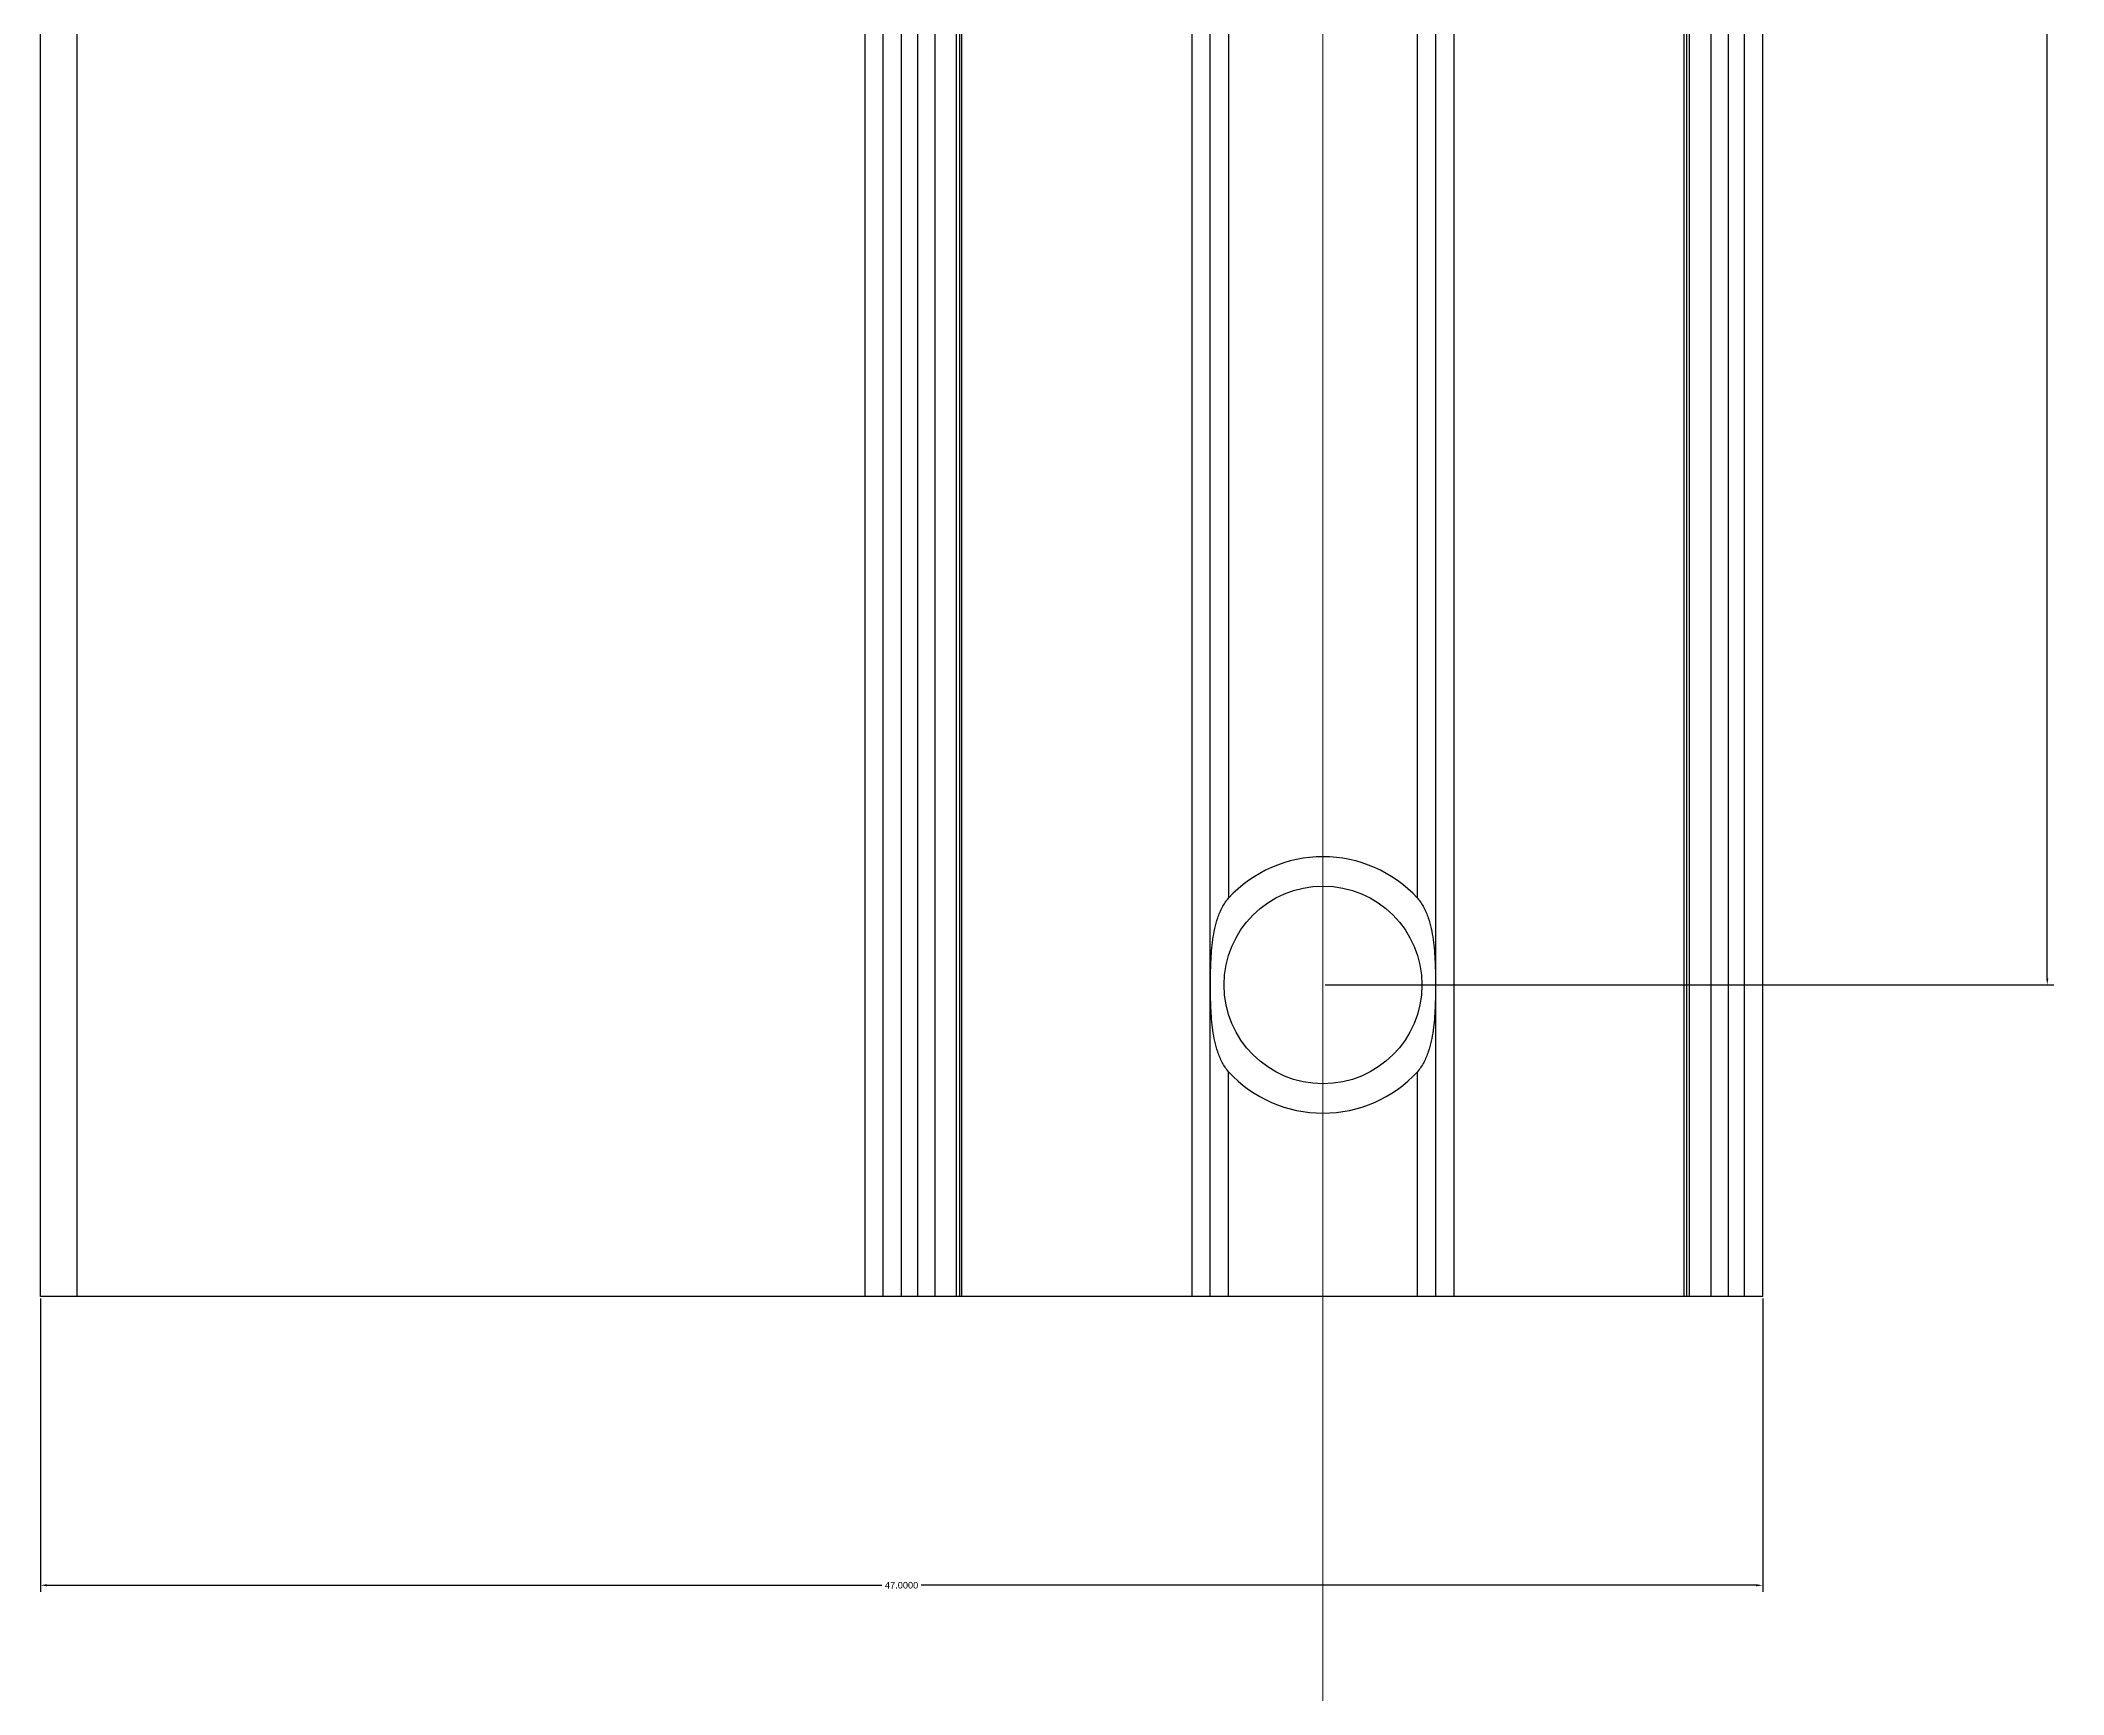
# Model space of a CAD drawing. Header units: millimetres. Extents: x 1927 to 14264, y 1863 to 5555.
# Drawn here: x 5615.6 to 5670.8, y 1969.8 to 2015 of the extents above; entities that cross this region are included whole.
import ezdxf

# ---------------------------------------------------------------- set-up
doc = ezdxf.new("R2010")
doc.units = ezdxf.units.MM
doc.styles.get("Standard").update_dxf_attribs({"font": 'arial.ttf'})
doc.dimstyles.get("Standard").update_dxf_attribs({"dimtxt": 0.18, "dimasz": 0.18, "dimexe": 0.18, "dimexo": 0.0625, "dimgap": 0.09, "dimtad": 0, "dimtih": 1, "dimtoh": 1, "dimdec": 4, "dimzin": 0, "dimdsep": 46, "dimtxsty": 'Standard', "dimcen": 0.09, "dimadec": 0, "dimazin": 0, "dimtfac": 1, "dimtdec": 4, "dimtofl": 0, "dimtmove": 0, "dimatfit": 3, "dimfxl": 1, "dimtolj": 1, "dimtzin": 0, "dimarcsym": 0})

# ---------------------------------------------------------------- blocks, each defined once
blk = doc.blocks.new('*D366')
at = {"color": 0, "lineweight": -2, "transparency": 16777216}
for p, q in [((5615.578, 1980.633), (5615.578, 1972.629)), ((5662.578, 1980.633), (5662.578, 1972.629)), ((5615.758, 1972.809), (5638.541, 1972.809)), ((5662.398, 1972.809), (5639.615, 1972.809))]:
    blk.add_line(p, q, dxfattribs=at)
at = {"color": 0, "transparency": 16777216}
for points in [[(5615.758, 1972.839), (5615.758, 1972.779), (5615.578, 1972.809)], [(5662.398, 1972.839), (5662.398, 1972.779), (5662.578, 1972.809)]]:
    blk.add_solid(points, dxfattribs=at)
at = {"layer": 'Defpoints', "color": 0, "transparency": 16777216}
for p in [(5615.578, 1980.695), (5662.578, 1980.695), (5662.578, 1972.809)]:
    blk.add_point(p, dxfattribs=at)
at = {"color": 0, "lineweight": 5, "transparency": 16777216, "insert": (5639.078, 1972.809), "char_height": 0.18, "attachment_point": 5}
blk.add_mtext('\\A1;47.0000', dxfattribs=at)
blk = doc.blocks.new('*D367')
at = {"color": 0, "lineweight": -2, "transparency": 16777216}
for p, q in [((5650.641, 2051.195), (5670.523, 2051.195)), ((5670.343, 2051.015), (5670.343, 2020.377)), ((5670.343, 1989.375), (5670.343, 2020.013)), ((5650.641, 1989.195), (5670.523, 1989.195))]:
    blk.add_line(p, q, dxfattribs=at)
at = {"color": 0, "transparency": 16777216}
for points in [[(5670.313, 2051.015), (5670.373, 2051.015), (5670.343, 2051.195)], [(5670.313, 1989.375), (5670.373, 1989.375), (5670.343, 1989.195)]]:
    blk.add_solid(points, dxfattribs=at)
at = {"layer": 'Defpoints', "color": 0, "transparency": 16777216}
for p in [(5650.578, 2051.195), (5670.343, 2051.195), (5650.578, 1989.195)]:
    blk.add_point(p, dxfattribs=at)
at = {"color": 0, "lineweight": 5, "transparency": 16777216, "insert": (5670.343, 2020.195), "char_height": 0.18, "attachment_point": 5}
blk.add_mtext('\\A1;62.0000', dxfattribs=at)

msp = doc.modelspace()

# ---------------------------------------------------------------- linework, layer by layer
at = {"color": 1, "lineweight": 5}
msp.add_line((5650.57818, 1930.85481), (5650.57818, 2070.18092), dxfattribs=at)
at = {"color": 7, "linetype": 'Continuous'}
for p, q in [((5615.57818, 1980.69521), (5615.57818, 2059.69521)), ((5616.57818, 1980.69521), (5616.57818, 2059.69521)), ((5638.07818, 2059.69521), (5638.07818, 1980.69521)), ((5638.57818, 1980.69521), (5638.57818, 2059.69521)), ((5639.07818, 1980.69521), (5639.07818, 2059.69521)), ((5639.52344, 1980.69521), (5639.52344, 2059.69521)), ((5639.99537, 1980.69521), (5639.99537, 2059.69521)), ((5640.57818, 1980.69521), (5640.57818, 2059.69521)), ((5640.65818, 2059.69521), (5640.65818, 1980.69521)), ((5640.71999, 1980.69521), (5640.71999, 2059.69521)), ((5647.00318, 2059.69521), (5647.00318, 1980.69521)), ((5647.50318, 1980.69521), (5647.50318, 2059.69521)), ((5653.65318, 1980.69521), (5653.65318, 2059.69521)), ((5654.15318, 1980.69521), (5654.15318, 2059.69521)), ((5660.43637, 1980.69521), (5660.43637, 2059.69521)), ((5660.49818, 2059.69521), (5660.49818, 1980.69521)), ((5660.57818, 1980.69521), (5660.57818, 2059.69521)), ((5661.161, 2059.69521), (5661.161, 1980.69521)), ((5661.63292, 2059.69521), (5661.63292, 1980.69521)), ((5662.07818, 1980.69521), (5662.07818, 2059.69521)), ((5662.57818, 1980.69521), (5662.57818, 2059.69521)), ((5648.00318, 2048.82469), (5648.00318, 1991.56573)), ((5653.15318, 1991.56573), (5653.15318, 2048.82469)), ((5648.00318, 1980.69521), (5648.00318, 1986.82469)), ((5653.15318, 1980.69521), (5653.15318, 1986.82469)), ((5662.57818, 1980.69521), (5615.57818, 1980.69521))]:
    msp.add_line(p, q, dxfattribs=at)
msp.add_circle((5650.57818, 1989.19521), 2.7, dxfattribs=at)
for start, end in [(42.632393, 137.367607), (222.632393, 317.367607)]:
    msp.add_arc((5650.57818, 1989.19521), 3.5, start, end, dxfattribs=at)
for points, knots in [([(5647.50812, 1989.19529), (5647.50812, 1989.29986), (5647.50932, 1989.5083), (5647.51676, 1989.81953), (5647.53444, 1990.12781), (5647.56757, 1990.43253), (5647.62152, 1990.73306), (5647.689, 1990.97862), (5647.76095, 1991.16966), (5647.82597, 1991.30973), (5647.90436, 1991.4442), (5647.9678, 1991.5273), (5648.00318, 1991.56573)], [0, 0, 0, 0, 0.12709195, 0.25331814, 0.37832241, 0.50226591, 0.62561863, 0.74905611, 0.81111149, 0.87355214, 0.93651169, 1, 1, 1, 1]), ([(5653.15318, 1991.56573), (5653.18857, 1991.5273), (5653.25201, 1991.4442), (5653.3304, 1991.30972), (5653.39543, 1991.16963), (5653.46738, 1990.97858), (5653.53486, 1990.733), (5653.58881, 1990.43246), (5653.62194, 1990.12771), (5653.63962, 1989.81941), (5653.64705, 1989.50816), (5653.64825, 1989.29971), (5653.64825, 1989.19513)], [0, 0, 0, 0, 0.06348749, 0.12644658, 0.18888726, 0.2509424, 0.37437958, 0.49773224, 0.6216759, 0.74668054, 0.87290749, 1, 1, 1, 1]), ([(5648.00318, 1986.82469), (5647.9678, 1986.86313), (5647.90435, 1986.94624), (5647.82594, 1987.08073), (5647.76092, 1987.22083), (5647.68898, 1987.41188), (5647.6215, 1987.65746), (5647.56756, 1987.95799), (5647.53443, 1988.26272), (5647.51676, 1988.57102), (5647.5093, 1988.88226), (5647.50812, 1989.09071), (5647.50812, 1989.19529)], [0, 0, 0, 0, 0.06349498, 0.12646854, 0.18890521, 0.25096342, 0.37439636, 0.49774437, 0.62168271, 0.7466819, 0.87290952, 1, 1, 1, 1]), ([(5653.64825, 1989.19513), (5653.64825, 1989.09056), (5653.64705, 1988.88212), (5653.63961, 1988.57089), (5653.62193, 1988.26261), (5653.5888, 1987.95788), (5653.53485, 1987.65736), (5653.46736, 1987.4118), (5653.39542, 1987.22076), (5653.33039, 1987.08069), (5653.252, 1986.94621), (5653.18857, 1986.86312), (5653.15318, 1986.82469)], [0, 0, 0, 0, 0.12709236, 0.25331895, 0.37832331, 0.50226686, 0.6256196, 0.74905691, 0.81111214, 0.87355284, 0.93651209, 1, 1, 1, 1])]:
    msp.add_open_spline(points, degree=3, knots=knots, dxfattribs=at)

# ---------------------------------------------------------------- dimensions: what is measured, and where the dimension line sits
at = {"lineweight": 5}
dim = msp.add_linear_dim(base=(5670.34265, 2051.19521), p1=(5650.57818, 1989.19521), p2=(5650.57818, 2051.19521), angle=90, dimstyle='Standard', dxfattribs=at)
dim.commit()
dim.dimension.update_dxf_attribs({"geometry": '*D367', "text_midpoint": (5670.34265, 2020.19521), "dimtype": 160})
dim = msp.add_linear_dim(base=(5662.57818, 1972.80851), p1=(5615.57818, 1980.69521), p2=(5662.57818, 1980.69521), dimstyle='Standard', dxfattribs=at)
dim.commit()
dim.dimension.update_dxf_attribs({"geometry": '*D366', "text_midpoint": (5639.07818, 1972.80851)})

doc.saveas('drawing.dxf')
